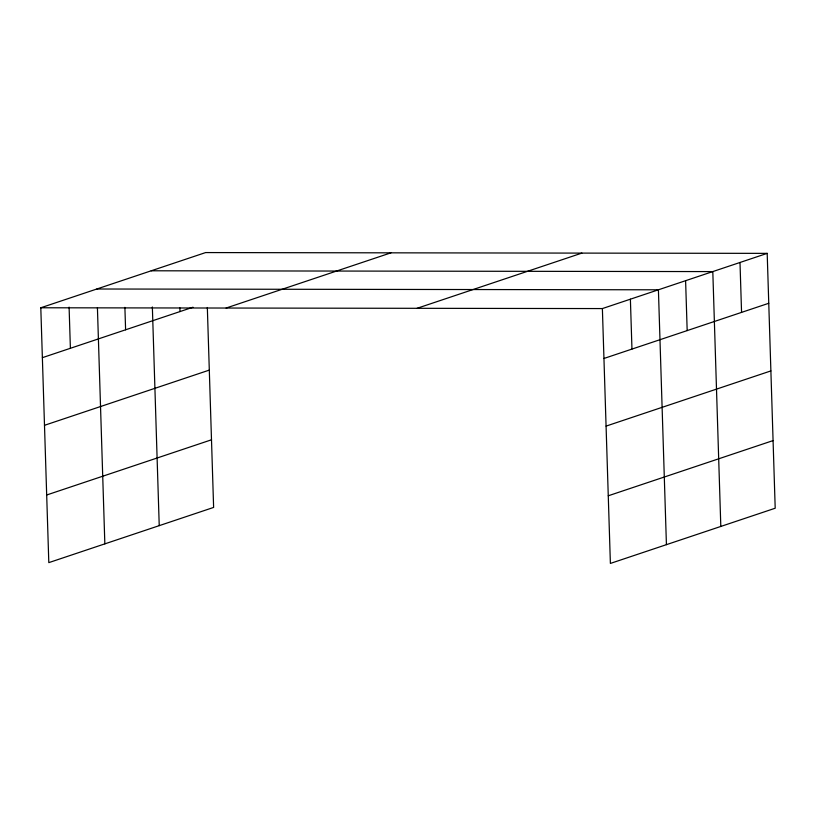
<?xml version="1.0" encoding="UTF-8"?>
<svg xmlns="http://www.w3.org/2000/svg" width="816" height="816" viewBox="0 0 816 816"><rect width="100%" height="100%" fill="white"/><g stroke="black" fill="none" stroke-linecap="round" stroke-linejoin="round"><path stroke-width="1.22" d="M207.335 307.489L213.619 507.43L48.807 562.632L40.8 307.775L205.612 252.572L767.193 253.368L775.2 508.225L610.388 563.428L602.381 308.57L767.193 253.368M42.371 357.673L192.994 307.224M226.124 308.03L390.935 252.838M44.492 425.309L209.304 370.107M417.058 308.305L581.869 253.103M46.685 494.996L211.497 439.793M603.942 358.469L768.764 303.277M606.074 426.105L770.885 370.913M608.257 495.791L773.078 440.589M151.225 270.79L712.807 271.585L720.814 526.442M96.839 289.007L658.41 289.802L666.427 544.66M40.8 307.775L602.381 308.57M740 262.477L741.56 312.375M685.603 280.694L687.174 330.592M630.391 299.186L631.961 349.085M179.867 307.836L179.989 311.579M152.357 306.969L159.232 525.647M124.889 307.346L125.603 329.797M97.42 307.714L104.846 543.864M69.095 307.122L70.39 348.289"/></g></svg>
